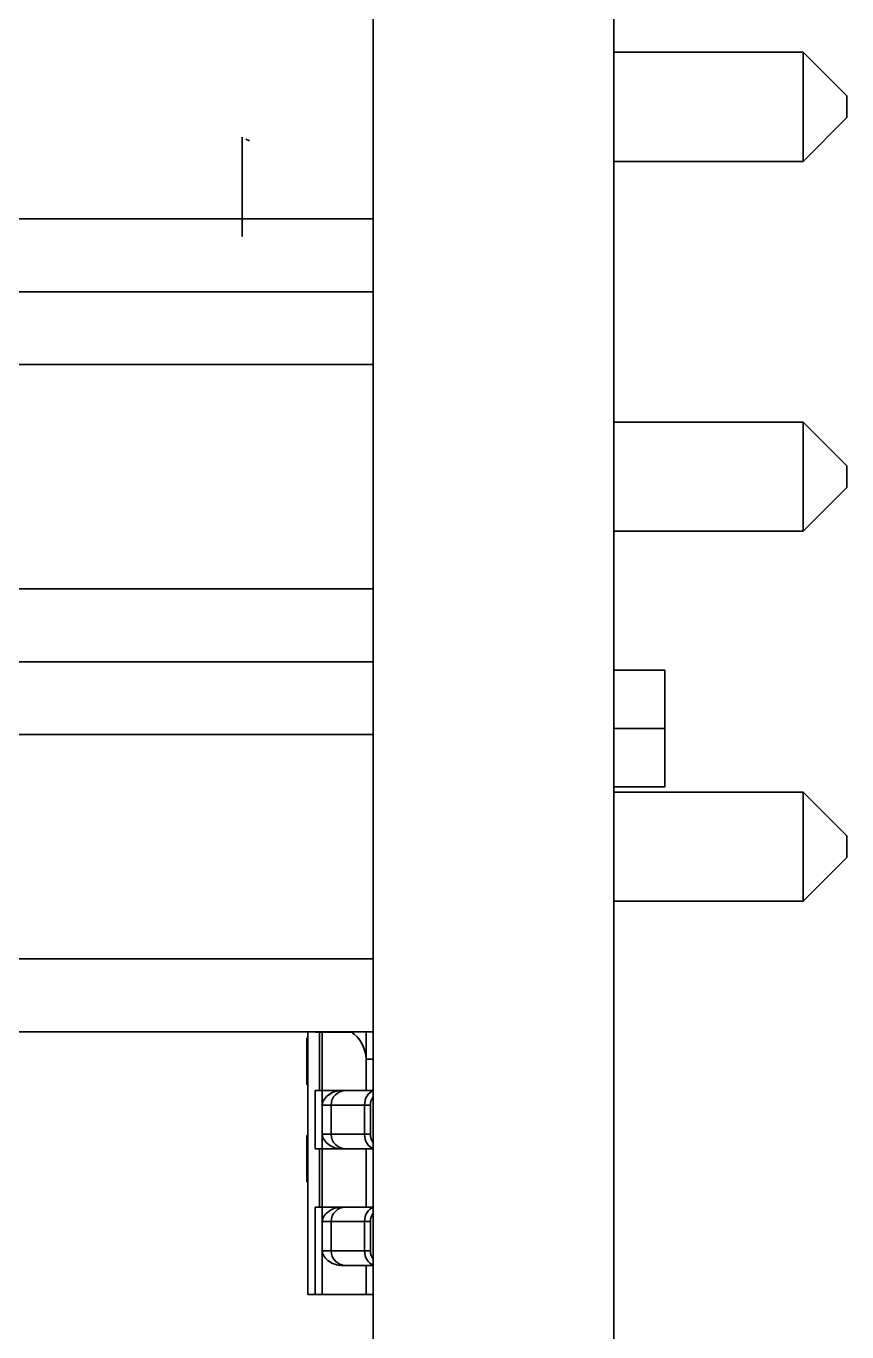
# Model space of a CAD drawing. Extents: x 146 to 1134, y 78 to 926.
# Drawn here: x 258.13 to 263.77, y 340.36 to 349.32 of the extents above; entities that cross this region are included whole.
import ezdxf

# ---------------------------------------------------------------- set-up
doc = ezdxf.new("R2010")
doc.units = 0

msp = doc.modelspace()

# ---------------------------------------------------------------- linework, layer by layer
at = {"color": 7, "lineweight": 35}
for p, q in [((260.5164, 356.1832), (260.5164, 323.4172)), ((260.5164, 356.1832), (260.5164, 323.4172)), ((262.1664, 323.4172), (262.1664, 356.1832)), ((262.1664, 356.1832), (262.1664, 323.4172))]:
    msp.add_line(p, q, dxfattribs=at)
at = {"color": 7, "lineweight": 35, "ltscale": 0.0385}
for p, q in [((260.5164, 349.5372), (260.5164, 347.9972)), ((260.5164, 347.9972), (260.5164, 349.5372)), ((260.5164, 346.9972), (260.5164, 345.4572)), ((260.5164, 345.4572), (260.5164, 346.9972))]:
    msp.add_line(p, q, dxfattribs=at)
at = {"color": 7, "lineweight": 35, "ltscale": 0.0325}
for p, q in [((263.4664, 349.1422), (262.1664, 349.1422)), ((262.1664, 349.1422), (263.4664, 349.1422)), ((262.1664, 349.1422), (263.4664, 349.1422)), ((262.1664, 349.1422), (263.4664, 349.1422)), ((263.4664, 349.1422), (262.1664, 349.1422)), ((263.4664, 348.3922), (262.1664, 348.3922)), ((262.1664, 348.3922), (263.4664, 348.3922)), ((263.4664, 346.6022), (262.1664, 346.6022)), ((262.1664, 346.6022), (263.4664, 346.6022)), ((262.1664, 346.6022), (263.4664, 346.6022)), ((262.1664, 346.6022), (263.4664, 346.6022)), ((263.4664, 346.6022), (262.1664, 346.6022)), ((263.4664, 345.8522), (262.1664, 345.8522)), ((262.1664, 345.8522), (263.4664, 345.8522)), ((263.4664, 344.0622), (262.1664, 344.0622)), ((262.1664, 344.0622), (263.4664, 344.0622)), ((262.1664, 344.0622), (263.4664, 344.0622)), ((262.1664, 344.0622), (263.4664, 344.0622)), ((263.4664, 344.0622), (262.1664, 344.0622)), ((263.4664, 343.3122), (262.1664, 343.3122)), ((262.1664, 343.3122), (263.4664, 343.3122))]:
    msp.add_line(p, q, dxfattribs=at)
at = {"color": 7, "lineweight": 35, "ltscale": 0.01875}
for p, q in [((263.4664, 348.3922), (263.4664, 349.1422)), ((263.4664, 348.3922), (263.4664, 349.1422)), ((263.4664, 345.8522), (263.4664, 346.6022)), ((263.4664, 345.8522), (263.4664, 346.6022)), ((263.4664, 343.3122), (263.4664, 344.0622)), ((263.4664, 343.3122), (263.4664, 344.0622))]:
    msp.add_line(p, q, dxfattribs=at)
at = {"color": 7, "lineweight": 35, "ltscale": 0.010607}
for p, q in [((263.4664, 349.1422), (263.7664, 348.8422)), ((263.7664, 348.8422), (263.4664, 349.1422)), ((263.4664, 348.3922), (263.7664, 348.6922)), ((263.7664, 348.6922), (263.4664, 348.3922)), ((263.4664, 346.6022), (263.7664, 346.3022)), ((263.7664, 346.3022), (263.4664, 346.6022)), ((263.4664, 345.8522), (263.7664, 346.1522)), ((263.7664, 346.1522), (263.4664, 345.8522)), ((263.4664, 344.0622), (263.7664, 343.7622)), ((263.7664, 343.7622), (263.4664, 344.0622)), ((263.4664, 343.3122), (263.7664, 343.6122)), ((263.7664, 343.6122), (263.4664, 343.3122))]:
    msp.add_line(p, q, dxfattribs=at)
at = {"color": 7, "lineweight": 35, "ltscale": 0.00375}
for p, q in [((263.7664, 348.8422), (263.7664, 348.6922)), ((263.7664, 348.8422), (263.7664, 348.6922)), ((263.7664, 343.7622), (263.7664, 343.6122)), ((263.7664, 343.7622), (263.7664, 343.6122))]:
    msp.add_line(p, q, dxfattribs=at)
at = {"color": 7, "lineweight": 35, "ltscale": 0.017001}
msp.add_line((259.6165, 347.8771), (259.6165, 348.5572), dxfattribs=at)
at = {"color": 7, "lineweight": 35, "ltscale": 0.000718221}
msp.add_line((259.6664, 348.5322), (259.6407, 348.545), dxfattribs=at)
at = {"color": 7, "lineweight": 35, "ltscale": 0.0625}
for p, q in [((260.5164, 347.9972), (258.0164, 347.9972)), ((260.5164, 347.9972), (258.0164, 347.9972)), ((258.0164, 347.4972), (260.5164, 347.4972)), ((260.5164, 347.4972), (258.0164, 347.4972)), ((260.5164, 347.4972), (258.0164, 347.4972)), ((260.5164, 347.4972), (258.0164, 347.4972)), ((258.0164, 346.9972), (260.5164, 346.9972)), ((258.0164, 346.9972), (260.5164, 346.9972)), ((260.5164, 345.4572), (258.0164, 345.4572)), ((260.5164, 345.4572), (258.0164, 345.4572)), ((258.0164, 344.9572), (260.5164, 344.9572)), ((260.5164, 344.9572), (258.0164, 344.9572)), ((260.5164, 344.9572), (258.0164, 344.9572)), ((260.5164, 344.9572), (258.0164, 344.9572)), ((258.0164, 344.4572), (260.5164, 344.4572)), ((258.0164, 344.4572), (260.5164, 344.4572)), ((260.5164, 342.9172), (258.0164, 342.9172)), ((260.5164, 342.9172), (258.0164, 342.9172)), ((258.0164, 342.4172), (260.5164, 342.4172)), ((260.5164, 342.4172), (258.0164, 342.4172))]:
    msp.add_line(p, q, dxfattribs=at)
at = {"color": 7, "lineweight": 35, "ltscale": 0.0125}
for p, q in [((260.5164, 347.4972), (260.5164, 347.9972)), ((260.5164, 346.9972), (260.5164, 347.4972)), ((260.5164, 344.9572), (260.5164, 345.4572)), ((260.5164, 344.4572), (260.5164, 344.9572)), ((260.5164, 342.4172), (260.5164, 342.9172))]:
    msp.add_line(p, q, dxfattribs=at)
at = {"color": 7, "lineweight": 35, "ltscale": 0.004783}
for p, q in [((260.5164, 347.8058), (260.5164, 347.9972)), ((260.5164, 345.2658), (260.5164, 345.4572))]:
    msp.add_line(p, q, dxfattribs=at)
at = {"color": 7, "lineweight": 35, "ltscale": 0.004056}
for p, q in [((260.5164, 347.6436), (260.5164, 347.8058)), ((260.5164, 345.1036), (260.5164, 345.2658)), ((260.5164, 344.6485), (260.5164, 344.8107))]:
    msp.add_line(p, q, dxfattribs=at)
at = {"color": 7, "lineweight": 35, "ltscale": 0.00271}
for p, q in [((260.5164, 347.5352), (260.5164, 347.6436)), ((260.5164, 347.3507), (260.5164, 347.4591)), ((260.5164, 344.8107), (260.5164, 344.9191)), ((260.5164, 342.4552), (260.5164, 342.5636))]:
    msp.add_line(p, q, dxfattribs=at)
at = {"color": 7, "lineweight": 35, "ltscale": 0.000951385}
for p, q in [((260.5164, 347.4972), (260.5164, 347.5352)), ((260.5164, 347.4591), (260.5164, 347.4972)), ((260.5164, 342.4172), (260.5164, 342.4552))]:
    msp.add_line(p, q, dxfattribs=at)
at = {"color": 7, "lineweight": 35, "ltscale": 0.004055}
for p, q in [((260.5164, 347.1885), (260.5164, 347.3507)), ((260.5164, 342.5636), (260.5164, 342.7258))]:
    msp.add_line(p, q, dxfattribs=at)
at = {"color": 7, "lineweight": 35, "ltscale": 0.004784}
for p, q in [((260.5164, 346.9972), (260.5164, 347.1885)), ((260.5164, 344.4572), (260.5164, 344.6485)), ((260.5164, 342.7258), (260.5164, 342.9172))]:
    msp.add_line(p, q, dxfattribs=at)
at = {"color": 7, "lineweight": 35, "ltscale": 0.003751}
msp.add_line((263.7664, 346.3022), (263.7664, 346.1522), dxfattribs=at)
msp.add_line((263.7664, 346.3022), (263.7664, 346.1522), dxfattribs=at)
at = {"color": 7, "lineweight": 35, "ltscale": 0.002709}
msp.add_line((260.5164, 344.9952), (260.5164, 345.1036), dxfattribs=at)
at = {"color": 7, "lineweight": 35, "ltscale": 0.000952148}
msp.add_line((260.5164, 344.9572), (260.5164, 344.9952), dxfattribs=at)
at = {"color": 7, "lineweight": 35, "ltscale": 0.000950623}
msp.add_line((260.5164, 344.9191), (260.5164, 344.9572), dxfattribs=at)
at = {"color": 7, "lineweight": 35, "ltscale": 0.00875}
for p, q in [((262.5164, 344.8992), (262.1664, 344.8992)), ((262.5164, 344.8992), (262.1664, 344.8992)), ((262.1664, 344.4992), (262.5164, 344.4992)), ((262.5164, 344.0992), (262.1664, 344.0992))]:
    msp.add_line(p, q, dxfattribs=at)
at = {"color": 7, "lineweight": 35, "ltscale": 0.01}
for p, q in [((262.5164, 344.4992), (262.5164, 344.8992)), ((262.5164, 344.0992), (262.5164, 344.4992)), ((260.1465, 342.0132), (260.1465, 342.4132)), ((260.1465, 342.0132), (260.1465, 342.4132)), ((260.1664, 342.4132), (260.1664, 342.0132)), ((260.1664, 342.4132), (260.1664, 342.0132)), ((260.1465, 341.2132), (260.1465, 341.6132)), ((260.1465, 341.2132), (260.1465, 341.6132)), ((260.1664, 341.6132), (260.1664, 341.2132)), ((260.1664, 341.6132), (260.1664, 341.2132)), ((260.1165, 340.8132), (260.1165, 341.2132))]:
    msp.add_line(p, q, dxfattribs=at)
at = {"color": 7, "lineweight": 35, "ltscale": 0.000761414}
msp.add_line((262.5164, 344.8992), (262.5164, 344.8687), dxfattribs=at)
at = {"color": 7, "lineweight": 35, "ltscale": 0.002168}
for p, q in [((262.5164, 344.8687), (262.5164, 344.782)), ((262.5164, 344.2163), (262.5164, 344.1296))]:
    msp.add_line(p, q, dxfattribs=at)
at = {"color": 7, "lineweight": 35, "ltscale": 0.003244}
for p, q in [((262.5164, 344.782), (262.5164, 344.6523)), ((262.5164, 344.3461), (262.5164, 344.2163))]:
    msp.add_line(p, q, dxfattribs=at)
at = {"color": 7, "lineweight": 35, "ltscale": 0.003827}
for p, q in [((262.5164, 344.6523), (262.5164, 344.4992)), ((262.5164, 344.4992), (262.5164, 344.3461))]:
    msp.add_line(p, q, dxfattribs=at)
at = {"color": 7, "lineweight": 35, "ltscale": 0.008749}
msp.add_line((262.1665, 344.4992), (262.5164, 344.4992), dxfattribs=at)
at = {"color": 7, "lineweight": 35, "ltscale": 0.038499}
for p, q in [((260.5164, 344.4572), (260.5164, 342.9172)), ((260.5164, 342.9172), (260.5164, 344.4572))]:
    msp.add_line(p, q, dxfattribs=at)
at = {"color": 7, "lineweight": 35, "ltscale": 0.000760651}
msp.add_line((262.5164, 344.1296), (262.5164, 344.0992), dxfattribs=at)
at = {"color": 7, "lineweight": 35, "ltscale": 2.59399e-05}
msp.add_line((260.0614, 342.3724), (260.0614, 342.3734), dxfattribs=at)
at = {"color": 7, "lineweight": 35, "ltscale": 0.003984}
msp.add_line((260.0614, 342.2141), (260.0614, 342.3734), dxfattribs=at)
at = {"color": 7, "lineweight": 35, "ltscale": 0.000125122}
for p, q in [((260.0614, 342.3734), (260.0664, 342.3734)), ((260.0664, 342.3734), (260.0614, 342.3734)), ((260.0664, 342.3111), (260.0614, 342.3111)), ((260.0664, 342.2159), (260.0614, 342.2159)), ((260.0664, 342.2133), (260.0614, 342.2133)), ((260.0614, 342.2133), (260.0664, 342.2133)), ((260.0664, 342.2122), (260.0614, 342.2122)), ((260.0664, 342.1163), (260.0614, 342.1163)), ((260.0664, 342.1029), (260.0614, 342.1029)), ((260.0614, 342.1029), (260.0664, 342.1029)), ((260.0664, 342.054), (260.0614, 342.054)), ((260.0614, 342.054), (260.0664, 342.054)), ((260.0614, 341.7049), (260.0664, 341.7049)), ((260.0664, 341.7049), (260.0614, 341.7049)), ((260.0664, 341.6971), (260.0614, 341.6971)), ((260.0614, 341.6971), (260.0664, 341.6971)), ((260.0664, 341.6425), (260.0614, 341.6425)), ((260.0664, 341.6347), (260.0614, 341.6347)), ((260.0664, 341.588), (260.0614, 341.588)), ((260.0664, 341.5802), (260.0614, 341.5802)), ((260.0664, 341.5708), (260.0614, 341.5708)), ((260.0664, 341.5502), (260.0614, 341.5502)), ((260.0614, 341.5502), (260.0664, 341.5502)), ((260.0664, 341.5494), (260.0614, 341.5494)), ((260.0664, 341.5485), (260.0614, 341.5485)), ((260.0664, 341.5484), (260.0614, 341.5484)), ((260.0664, 341.4711), (260.0614, 341.4711)), ((260.0664, 341.4477), (260.0614, 341.4477)), ((260.0664, 341.4088), (260.0614, 341.4088)), ((260.0614, 341.4088), (260.0664, 341.4088)), ((260.0664, 341.3854), (260.0614, 341.3854)), ((260.0614, 341.3854), (260.0664, 341.3854))]:
    msp.add_line(p, q, dxfattribs=at)
at = {"color": 7, "lineweight": 35, "ltscale": 0.004002}
for p, q in [((260.0614, 342.3734), (260.0614, 342.2133)), ((260.0664, 342.2133), (260.0664, 342.3734)), ((260.0614, 342.054), (260.0614, 342.2141))]:
    msp.add_line(p, q, dxfattribs=at)
at = {"color": 7, "lineweight": 35, "ltscale": 0.000100708}
msp.add_line((260.0614, 342.3683), (260.0614, 342.3724), dxfattribs=at)
at = {"color": 7, "lineweight": 35, "ltscale": 0.003268}
msp.add_line((260.0614, 342.2376), (260.0614, 342.3683), dxfattribs=at)
at = {"color": 7, "lineweight": 35, "ltscale": 0.0451}
for p, q in [((260.0664, 340.6132), (260.0664, 342.4171)), ((260.0664, 342.4171), (260.0664, 340.6132))]:
    msp.add_line(p, q, dxfattribs=at)
at = {"color": 7, "lineweight": 35, "ltscale": 0.001093}
msp.add_line((260.0664, 342.3734), (260.0664, 342.4171), dxfattribs=at)
at = {"color": 7, "lineweight": 35, "ltscale": 0.00125}
for p, q in [((260.1165, 342.4132), (260.1664, 342.4132)), ((260.5164, 342.2292), (260.4664, 342.2292)), ((260.4664, 342.2292), (260.5164, 342.2292)), ((260.1664, 342.0132), (260.1165, 342.0132)), ((260.5164, 342.0132), (260.4664, 342.0132)), ((260.4664, 342.0132), (260.5164, 342.0132)), ((260.4664, 342.0132), (260.5164, 342.0132)), ((260.5164, 342.0132), (260.4664, 342.0132)), ((260.4664, 342.0132), (260.5164, 342.0132)), ((260.5164, 342.0132), (260.4664, 342.0132)), ((260.4665, 342.0132), (260.5164, 342.0132)), ((260.1165, 341.6132), (260.1664, 341.6132)), ((260.1664, 341.2132), (260.1165, 341.2132)), ((260.5164, 341.2132), (260.4664, 341.2132)), ((260.4664, 341.2132), (260.5164, 341.2132)), ((260.5164, 341.2132), (260.4664, 341.2132)), ((260.4664, 341.2132), (260.5164, 341.2132)), ((260.4664, 341.2132), (260.5164, 341.2132)), ((260.5164, 341.2132), (260.4664, 341.2132)), ((260.4665, 341.2132), (260.5164, 341.2132)), ((260.0664, 340.6132), (260.1165, 340.6132)), ((260.0664, 340.6132), (260.1165, 340.6132)), ((260.1165, 340.6132), (260.1664, 340.6132)), ((260.4664, 340.6132), (260.5164, 340.6132))]:
    msp.add_line(p, q, dxfattribs=at)
at = {"color": 7, "lineweight": 35, "ltscale": 0.001475}
for p, q in [((260.1664, 342.3542), (260.1664, 342.4132)), ((260.1664, 341.2132), (260.1664, 341.2722)), ((260.4664, 341.2132), (260.4664, 341.2722))]:
    msp.add_line(p, q, dxfattribs=at)
at = {"color": 7, "lineweight": 35, "ltscale": 0.005}
for p, q in [((260.1664, 342.2132), (260.1664, 342.4132)), ((260.1664, 342.0132), (260.1664, 342.2132)), ((260.4664, 342.2132), (260.4664, 342.0132)), ((260.1664, 341.9132), (260.1664, 341.7132)), ((260.1664, 341.7132), (260.1664, 341.9132)), ((260.227, 341.9132), (260.227, 341.7132)), ((260.227, 341.9132), (260.227, 341.7132)), ((260.4564, 341.7132), (260.4564, 341.9132)), ((260.4564, 341.7132), (260.4564, 341.9132)), ((260.4964, 341.7132), (260.4964, 341.9132)), ((260.4964, 341.9132), (260.4964, 341.7132)), ((260.1664, 341.4132), (260.1664, 341.6132)), ((260.4664, 341.6132), (260.4664, 341.4132)), ((260.1664, 341.2132), (260.1664, 341.4132)), ((260.4664, 341.4132), (260.4664, 341.2132)), ((260.1664, 341.1132), (260.1664, 340.9132)), ((260.1664, 340.9132), (260.1664, 341.1132)), ((260.227, 341.1132), (260.227, 340.9132)), ((260.227, 341.1132), (260.227, 340.9132)), ((260.4564, 340.9132), (260.4564, 341.1132)), ((260.4564, 340.9132), (260.4564, 341.1132)), ((260.4964, 340.9132), (260.4964, 341.1132)), ((260.4964, 341.1132), (260.4964, 340.9132)), ((260.1165, 340.8132), (260.1165, 340.6132)), ((260.4664, 340.8132), (260.4664, 340.6132)), ((260.4664, 340.8132), (260.4664, 340.6132)), ((260.5164, 340.8132), (260.5164, 340.6132))]:
    msp.add_line(p, q, dxfattribs=at)
at = {"color": 7, "lineweight": 35, "ltscale": 0.003999}
for p, q in [((260.3264, 342.4132), (260.1664, 342.4132)), ((260.1664, 341.6132), (260.3264, 341.6132)), ((260.3264, 341.6132), (260.1664, 341.6132))]:
    msp.add_line(p, q, dxfattribs=at)
at = {"color": 7, "lineweight": 35, "ltscale": 0.003526}
for p, q in [((260.1664, 342.2132), (260.1664, 342.3542)), ((260.1664, 342.0721), (260.1664, 342.2132)), ((260.4664, 342.0721), (260.4664, 342.2132)), ((260.1664, 341.4132), (260.1664, 341.5542)), ((260.4664, 341.4132), (260.4664, 341.5542)), ((260.1664, 341.2722), (260.1664, 341.4132)), ((260.4664, 341.2722), (260.4664, 341.4132))]:
    msp.add_line(p, q, dxfattribs=at)
at = {"color": 7, "lineweight": 35, "ltscale": 0.000829165}
msp.add_line((260.2637, 342.4171), (260.2966, 342.4132), dxfattribs=at)
at = {"color": 7, "lineweight": 35, "ltscale": 0.000810712}
msp.add_line((260.2644, 342.4171), (260.2966, 342.4132), dxfattribs=at)
at = {"color": 7, "lineweight": 35, "ltscale": 0.000743866}
for p, q in [((260.2966, 342.4132), (260.3264, 342.4132)), ((260.2966, 341.6132), (260.3264, 341.6132)), ((260.2966, 340.8132), (260.3264, 340.8132))]:
    msp.add_line(p, q, dxfattribs=at)
at = {"color": 7, "lineweight": 35, "ltscale": 0.000745392}
for p, q in [((260.2966, 342.4132), (260.3264, 342.4132)), ((260.2966, 342.0132), (260.3264, 342.0132)), ((260.3264, 342.0132), (260.2966, 342.0132)), ((260.2966, 341.6132), (260.3264, 341.6132)), ((260.2966, 341.6132), (260.3264, 341.6132)), ((260.2966, 341.2132), (260.3264, 341.2132)), ((260.3264, 341.2132), (260.2966, 341.2132)), ((260.2966, 340.8132), (260.3264, 340.8132)), ((260.2966, 340.8132), (260.3264, 340.8132))]:
    msp.add_line(p, q, dxfattribs=at)
at = {"color": 7, "lineweight": 35, "ltscale": 0.000698195}
msp.add_line((260.3264, 342.4132), (260.2988, 342.4171), dxfattribs=at)
at = {"color": 7, "lineweight": 35, "ltscale": 0.000691182}
msp.add_line((260.2991, 342.4171), (260.3264, 342.4132), dxfattribs=at)
at = {"color": 7, "lineweight": 35, "ltscale": 0.001089}
msp.add_line((260.3264, 342.4132), (260.37, 342.4132), dxfattribs=at)
at = {"color": 7, "lineweight": 35, "ltscale": 0.0047}
msp.add_line((260.4664, 342.2292), (260.4664, 342.4172), dxfattribs=at)
msp.add_line((260.4664, 342.2292), (260.4664, 342.4172), dxfattribs=at)
at = {"color": 7, "lineweight": 35, "ltscale": 0.004698}
msp.add_line((260.4664, 342.4171), (260.4664, 342.2292), dxfattribs=at)
at = {"color": 7, "lineweight": 35, "ltscale": 0.004699}
for p, q in [((260.5164, 342.2292), (260.5164, 342.4171)), ((260.5164, 342.4171), (260.5164, 342.2292))]:
    msp.add_line(p, q, dxfattribs=at)
at = {"color": 7, "lineweight": 35, "ltscale": 0.00238}
msp.add_line((260.0614, 342.2159), (260.0614, 342.3111), dxfattribs=at)
at = {"color": 7, "lineweight": 35, "ltscale": 0.002472}
msp.add_line((260.0614, 342.3111), (260.0614, 342.2122), dxfattribs=at)
at = {"color": 7, "lineweight": 35, "ltscale": 0.0006073}
msp.add_line((260.0614, 342.2133), (260.0614, 342.2376), dxfattribs=at)
at = {"color": 7, "lineweight": 35, "ltscale": 0.00249}
msp.add_line((260.0614, 342.1163), (260.0614, 342.2159), dxfattribs=at)
at = {"color": 7, "lineweight": 35, "ltscale": 0.000826263}
msp.add_line((260.0614, 342.1803), (260.0614, 342.2133), dxfattribs=at)
at = {"color": 7, "lineweight": 35, "ltscale": 0.00276}
for p, q in [((260.0614, 342.2133), (260.0614, 342.1029)), ((260.0664, 342.1029), (260.0664, 342.2133))]:
    msp.add_line(p, q, dxfattribs=at)
at = {"color": 7, "lineweight": 35, "ltscale": 0.002399}
msp.add_line((260.0614, 342.2122), (260.0614, 342.1163), dxfattribs=at)
at = {"color": 7, "lineweight": 35, "ltscale": 0.001421}
msp.add_line((260.0614, 342.1234), (260.0614, 342.1803), dxfattribs=at)
at = {"color": 7, "lineweight": 35, "ltscale": 0.000409698}
msp.add_line((260.4664, 342.2296), (260.4664, 342.2132), dxfattribs=at)
at = {"color": 7, "lineweight": 35, "ltscale": 0.000408936}
msp.add_line((260.4664, 342.2132), (260.4664, 342.2295), dxfattribs=at)
at = {"color": 7, "lineweight": 35, "ltscale": 0.005824}
msp.add_line((260.5164, 342.2292), (260.5164, 341.9962), dxfattribs=at)
at = {"color": 7, "lineweight": 35, "ltscale": 0.0054}
msp.add_line((260.5164, 342.0132), (260.5164, 342.2292), dxfattribs=at)
at = {"color": 7, "lineweight": 35, "ltscale": 0.000512695}
msp.add_line((260.0614, 342.1029), (260.0614, 342.1234), dxfattribs=at)
at = {"color": 7, "lineweight": 35, "ltscale": 0.000373077}
msp.add_line((260.0614, 342.088), (260.0614, 342.1029), dxfattribs=at)
at = {"color": 7, "lineweight": 35, "ltscale": 0.001224}
for p, q in [((260.0614, 342.1029), (260.0614, 342.054)), ((260.0664, 342.054), (260.0664, 342.1029))]:
    msp.add_line(p, q, dxfattribs=at)
at = {"color": 7, "lineweight": 35, "ltscale": 0.000275421}
msp.add_line((260.0614, 342.077), (260.0614, 342.088), dxfattribs=at)
at = {"color": 7, "lineweight": 35, "ltscale": 0.000531006}
msp.add_line((260.0614, 342.0557), (260.0614, 342.077), dxfattribs=at)
at = {"color": 7, "lineweight": 35, "ltscale": 0.001474}
for p, q in [((260.1664, 342.0132), (260.1664, 342.0721)), ((260.4664, 342.0132), (260.4664, 342.0721)), ((260.1664, 341.5542), (260.1664, 341.6132)), ((260.4664, 341.5542), (260.4664, 341.6132))]:
    msp.add_line(p, q, dxfattribs=at)
at = {"color": 7, "lineweight": 35, "ltscale": 4.42505e-05}
msp.add_line((260.0614, 342.054), (260.0614, 342.0557), dxfattribs=at)
at = {"color": 7, "lineweight": 35, "ltscale": 0.008727}
msp.add_line((260.0664, 341.7049), (260.0664, 342.054), dxfattribs=at)
at = {"color": 7, "lineweight": 35, "ltscale": 0.010001}
for p, q in [((260.1165, 342.0132), (260.1165, 341.6132)), ((260.1165, 342.0132), (260.1165, 341.6132)), ((260.1165, 341.6132), (260.1165, 342.0132)), ((260.1664, 342.0132), (260.1664, 341.6132))]:
    msp.add_line(p, q, dxfattribs=at)
at = {"color": 7, "lineweight": 35, "ltscale": 0.000365448}
for p, q in [((260.1311, 342.0132), (260.1165, 342.0132)), ((260.1165, 341.6132), (260.1311, 341.6132)), ((260.1311, 341.2132), (260.1165, 341.2132)), ((260.1311, 340.6132), (260.1165, 340.6132))]:
    msp.add_line(p, q, dxfattribs=at)
at = {"color": 7, "lineweight": 35, "ltscale": 0.000749969}
for p, q in [((260.1165, 342.0132), (260.1465, 342.0132)), ((260.1165, 341.2132), (260.1465, 341.2132))]:
    msp.add_line(p, q, dxfattribs=at)
at = {"color": 7, "lineweight": 35, "ltscale": 0.000884247}
for p, q in [((260.1664, 342.0132), (260.1311, 342.0132)), ((260.5018, 342.0132), (260.4664, 342.0132)), ((260.1311, 341.6132), (260.1664, 341.6132)), ((260.1664, 341.2132), (260.1311, 341.2132)), ((260.5018, 341.2132), (260.4664, 341.2132)), ((260.1664, 340.6132), (260.1311, 340.6132)), ((260.5018, 340.6132), (260.4664, 340.6132))]:
    msp.add_line(p, q, dxfattribs=at)
at = {"color": 7, "lineweight": 35, "ltscale": 0.000499725}
for p, q in [((260.1664, 342.0132), (260.1465, 342.0132)), ((260.1664, 341.2132), (260.1465, 341.2132))]:
    msp.add_line(p, q, dxfattribs=at)
at = {"color": 7, "lineweight": 35, "ltscale": 0.0075}
for p, q in [((260.1664, 342.0132), (260.4664, 342.0132)), ((260.4664, 342.0132), (260.1664, 342.0132)), ((260.4664, 342.0132), (260.1664, 342.0132)), ((260.1664, 342.0132), (260.4664, 342.0132)), ((260.1664, 342.0132), (260.4664, 342.0132)), ((260.1664, 341.2132), (260.4664, 341.2132)), ((260.4664, 341.2132), (260.1664, 341.2132)), ((260.4664, 341.2132), (260.1664, 341.2132)), ((260.1664, 341.2132), (260.4664, 341.2132)), ((260.1664, 341.2132), (260.4664, 341.2132)), ((260.1664, 340.6132), (260.1664, 340.9132)), ((260.4664, 340.6132), (260.1664, 340.6132)), ((260.4664, 340.6132), (260.1664, 340.6132))]:
    msp.add_line(p, q, dxfattribs=at)
at = {"color": 7, "lineweight": 35, "ltscale": 0.0025}
for p, q in [((260.1664, 341.9132), (260.1664, 342.0132)), ((260.1664, 341.6132), (260.1664, 341.7132)), ((260.1664, 341.1132), (260.1664, 341.2132))]:
    msp.add_line(p, q, dxfattribs=at)
at = {"color": 7, "lineweight": 35, "ltscale": 0.004245}
for p, q in [((260.4664, 342.0132), (260.2966, 342.0132)), ((260.4664, 341.2132), (260.2966, 341.2132))]:
    msp.add_line(p, q, dxfattribs=at)
at = {"color": 7, "lineweight": 35, "ltscale": 0.001557}
for p, q in [((260.3264, 342.0132), (260.3887, 342.0132)), ((260.3264, 341.6132), (260.3887, 341.6132)), ((260.3264, 341.2132), (260.3887, 341.2132)), ((260.3264, 340.8132), (260.3887, 340.8132))]:
    msp.add_line(p, q, dxfattribs=at)
at = {"color": 7, "lineweight": 35, "ltscale": 0.00475}
for p, q in [((260.5164, 342.0132), (260.3264, 342.0132)), ((260.3264, 341.6132), (260.5164, 341.6132)), ((260.5164, 341.2132), (260.3264, 341.2132)), ((260.3264, 340.8132), (260.5164, 340.8132))]:
    msp.add_line(p, q, dxfattribs=at)
at = {"color": 7, "lineweight": 35, "ltscale": 0.003193}
for p, q in [((260.3887, 342.0132), (260.5164, 342.0132)), ((260.3887, 341.6132), (260.5164, 341.6132)), ((260.3887, 341.2132), (260.5164, 341.2132)), ((260.3887, 340.8132), (260.5164, 340.8132))]:
    msp.add_line(p, q, dxfattribs=at)
at = {"color": 7, "lineweight": 35, "ltscale": 0.000366211}
for p, q in [((260.5164, 342.0132), (260.5018, 342.0132)), ((260.5164, 341.2132), (260.5018, 341.2132)), ((260.5164, 340.6132), (260.5018, 340.6132))]:
    msp.add_line(p, q, dxfattribs=at)
at = {"color": 7, "lineweight": 35, "ltscale": 0.000424194}
for p, q in [((260.5164, 341.9962), (260.5164, 342.0132)), ((260.5164, 341.9962), (260.5164, 342.0132)), ((260.5164, 341.9962), (260.5164, 342.0132)), ((260.5164, 341.6132), (260.5164, 341.6301)), ((260.5164, 341.6132), (260.5164, 341.6301)), ((260.5164, 341.6132), (260.5164, 341.6301))]:
    msp.add_line(p, q, dxfattribs=at)
at = {"color": 7, "lineweight": 35, "ltscale": 5.87463e-05}
for p, q in [((260.5164, 342.0108), (260.5164, 342.0132)), ((260.5164, 342.0108), (260.5164, 342.0132)), ((260.5164, 341.6132), (260.5164, 341.6155)), ((260.5164, 341.6132), (260.5164, 341.6155)), ((260.5164, 341.2108), (260.5164, 341.2132)), ((260.5164, 341.2108), (260.5164, 341.2132)), ((260.5164, 340.8132), (260.5164, 340.8155)), ((260.5164, 340.8132), (260.5164, 340.8155))]:
    msp.add_line(p, q, dxfattribs=at)
at = {"color": 7, "lineweight": 35, "ltscale": 0.000214386}
for p, q in [((260.5164, 342.0023), (260.5164, 342.0108)), ((260.5164, 341.6155), (260.5164, 341.6241)), ((260.5164, 340.8155), (260.5164, 340.8241))]:
    msp.add_line(p, q, dxfattribs=at)
at = {"color": 7, "lineweight": 35, "ltscale": 0.000515747}
for p, q in [((260.5164, 341.9902), (260.5164, 342.0108)), ((260.5164, 341.6155), (260.5164, 341.6361))]:
    msp.add_line(p, q, dxfattribs=at)
at = {"color": 7, "lineweight": 35, "ltscale": 0.000301361}
for p, q in [((260.5164, 341.9902), (260.5164, 342.0023)), ((260.5164, 341.6241), (260.5164, 341.6361)), ((260.5164, 341.1902), (260.5164, 341.2023))]:
    msp.add_line(p, q, dxfattribs=at)
at = {"color": 7, "lineweight": 35, "ltscale": 0.000292206}
for p, q in [((260.5164, 341.9785), (260.5164, 341.9902)), ((260.5164, 341.6361), (260.5164, 341.6478)), ((260.5164, 341.1785), (260.5164, 341.1902))]:
    msp.add_line(p, q, dxfattribs=at)
at = {"color": 7, "lineweight": 35, "ltscale": 0.00042572}
for p, q in [((260.5164, 341.9732), (260.5164, 341.9902)), ((260.5164, 341.6361), (260.5164, 341.6532))]:
    msp.add_line(p, q, dxfattribs=at)
at = {"color": 7, "lineweight": 35, "ltscale": 0.001514}
for p, q in [((260.1664, 341.9132), (260.227, 341.9132)), ((260.1664, 341.9132), (260.227, 341.9132)), ((260.227, 341.7132), (260.1664, 341.7132)), ((260.227, 341.7132), (260.1664, 341.7132)), ((260.1664, 341.1132), (260.227, 341.1132)), ((260.1664, 341.1132), (260.227, 341.1132)), ((260.227, 340.9132), (260.1664, 340.9132)), ((260.227, 340.9132), (260.1664, 340.9132))]:
    msp.add_line(p, q, dxfattribs=at)
at = {"color": 7, "lineweight": 35, "ltscale": 0.005735}
for p, q in [((260.4564, 341.9132), (260.227, 341.9132)), ((260.227, 341.9132), (260.4564, 341.9132)), ((260.227, 341.7132), (260.4564, 341.7132)), ((260.4564, 341.7132), (260.227, 341.7132)), ((260.4564, 341.1132), (260.227, 341.1132)), ((260.227, 341.1132), (260.4564, 341.1132)), ((260.227, 340.9132), (260.4564, 340.9132)), ((260.4564, 340.9132), (260.227, 340.9132))]:
    msp.add_line(p, q, dxfattribs=at)
at = {"color": 7, "lineweight": 35, "ltscale": 0.001}
for p, q in [((260.4564, 341.9132), (260.4964, 341.9132)), ((260.4564, 341.9132), (260.4964, 341.9132)), ((260.4964, 341.7132), (260.4564, 341.7132)), ((260.4964, 341.7132), (260.4564, 341.7132)), ((260.4564, 341.1132), (260.4964, 341.1132)), ((260.4564, 341.1132), (260.4964, 341.1132)), ((260.4964, 340.9132), (260.4564, 340.9132)), ((260.4964, 340.9132), (260.4564, 340.9132))]:
    msp.add_line(p, q, dxfattribs=at)
at = {"color": 7, "lineweight": 35, "ltscale": 0.000133514}
for p, q in [((260.5164, 341.9732), (260.5164, 341.9785)), ((260.5164, 341.6478), (260.5164, 341.6532)), ((260.5164, 340.8478), (260.5164, 340.8532))]:
    msp.add_line(p, q, dxfattribs=at)
at = {"color": 7, "lineweight": 35, "ltscale": 0.008}
for p, q in [((260.5164, 341.6532), (260.5164, 341.9732)), ((260.5164, 341.9732), (260.5164, 341.6532))]:
    msp.add_line(p, q, dxfattribs=at)
at = {"color": 7, "lineweight": 35, "ltscale": 0.003887}
msp.add_line((260.0614, 341.5494), (260.0614, 341.7049), dxfattribs=at)
at = {"color": 7, "lineweight": 35, "ltscale": 0.001559}
for p, q in [((260.0614, 341.7049), (260.0614, 341.6425)), ((260.0614, 341.6347), (260.0614, 341.6971))]:
    msp.add_line(p, q, dxfattribs=at)
at = {"color": 7, "lineweight": 35, "ltscale": 0.003671}
for p, q in [((260.0614, 341.6971), (260.0614, 341.5502)), ((260.0664, 341.5502), (260.0664, 341.6971))]:
    msp.add_line(p, q, dxfattribs=at)
at = {"color": 7, "lineweight": 35, "ltscale": 0.000288391}
msp.add_line((260.0614, 341.6855), (260.0614, 341.6971), dxfattribs=at)
at = {"color": 7, "lineweight": 35, "ltscale": 0.001596}
msp.add_line((260.0614, 341.6217), (260.0614, 341.6855), dxfattribs=at)
at = {"color": 7, "lineweight": 35, "ltscale": 0.002353}
msp.add_line((260.0614, 341.6425), (260.0614, 341.5484), dxfattribs=at)
at = {"color": 7, "lineweight": 35, "ltscale": 0.002155}
msp.add_line((260.0614, 341.5485), (260.0614, 341.6347), dxfattribs=at)
at = {"color": 7, "lineweight": 35, "ltscale": 0.000857544}
msp.add_line((260.0614, 341.5874), (260.0614, 341.6217), dxfattribs=at)
at = {"color": 7, "lineweight": 35, "ltscale": 0.010424}
msp.add_line((260.5164, 341.2131), (260.5164, 341.6301), dxfattribs=at)
at = {"color": 7, "lineweight": 35, "ltscale": 0.00019455}
msp.add_line((260.0614, 341.588), (260.0614, 341.5802), dxfattribs=at)
at = {"color": 7, "lineweight": 35, "ltscale": 0.001075}
msp.add_line((260.0614, 341.545), (260.0614, 341.588), dxfattribs=at)
at = {"color": 7, "lineweight": 35, "ltscale": 0.00092926}
msp.add_line((260.0614, 341.5502), (260.0614, 341.5874), dxfattribs=at)
at = {"color": 7, "lineweight": 35, "ltscale": 0.000234985}
msp.add_line((260.0614, 341.5802), (260.0614, 341.5708), dxfattribs=at)
at = {"color": 7, "lineweight": 35, "ltscale": 0.002493}
msp.add_line((260.0614, 341.5708), (260.0614, 341.4711), dxfattribs=at)
at = {"color": 7, "lineweight": 35, "ltscale": 0.003537}
for p, q in [((260.0614, 341.5502), (260.0614, 341.4088)), ((260.0664, 341.4088), (260.0664, 341.5502))]:
    msp.add_line(p, q, dxfattribs=at)
at = {"color": 7, "lineweight": 35, "ltscale": 0.000726318}
msp.add_line((260.0614, 341.5212), (260.0614, 341.5502), dxfattribs=at)
at = {"color": 7, "lineweight": 35, "ltscale": 0.0041}
msp.add_line((260.0614, 341.3854), (260.0614, 341.5494), dxfattribs=at)
at = {"color": 7, "lineweight": 35, "ltscale": 0.001936}
msp.add_line((260.0614, 341.4711), (260.0614, 341.5485), dxfattribs=at)
at = {"color": 7, "lineweight": 35, "ltscale": 0.002517}
msp.add_line((260.0614, 341.5484), (260.0614, 341.4477), dxfattribs=at)
at = {"color": 7, "lineweight": 35, "ltscale": 0.002431}
msp.add_line((260.0614, 341.4477), (260.0614, 341.545), dxfattribs=at)
at = {"color": 7, "lineweight": 35, "ltscale": 0.001859}
msp.add_line((260.0614, 341.4468), (260.0614, 341.5212), dxfattribs=at)
at = {"color": 7, "lineweight": 35, "ltscale": 0.002274}
msp.add_line((260.0614, 341.4763), (260.0614, 341.3854), dxfattribs=at)
at = {"color": 7, "lineweight": 35, "ltscale": 0.001689}
msp.add_line((260.0614, 341.4088), (260.0614, 341.4763), dxfattribs=at)
at = {"color": 7, "lineweight": 35, "ltscale": 0.000901031}
msp.add_line((260.0614, 341.4108), (260.0614, 341.4468), dxfattribs=at)
at = {"color": 7, "lineweight": 35, "ltscale": 5.11169e-05}
msp.add_line((260.0614, 341.4088), (260.0614, 341.4108), dxfattribs=at)
at = {"color": 7, "lineweight": 35, "ltscale": 0.000479126}
msp.add_line((260.0614, 341.3865), (260.0614, 341.4057), dxfattribs=at)
at = {"color": 7, "lineweight": 35, "ltscale": 2.89917e-05}
msp.add_line((260.0614, 341.3854), (260.0614, 341.3865), dxfattribs=at)
at = {"color": 7, "lineweight": 35, "ltscale": 0.000584412}
msp.add_line((260.0664, 341.3854), (260.0664, 341.4088), dxfattribs=at)
at = {"color": 7, "lineweight": 35, "ltscale": 0.019305}
msp.add_line((260.0664, 340.6132), (260.0664, 341.3854), dxfattribs=at)
at = {"color": 7, "lineweight": 35, "ltscale": 0.015}
for p, q in [((260.1165, 341.2132), (260.1165, 340.6132)), ((260.1165, 341.2132), (260.1165, 340.6132)), ((260.1664, 341.2132), (260.1664, 340.6132))]:
    msp.add_line(p, q, dxfattribs=at)
at = {"color": 7, "lineweight": 35, "ltscale": 0.000423431}
for p, q in [((260.5164, 341.1962), (260.5164, 341.2132)), ((260.5164, 341.1962), (260.5164, 341.2132)), ((260.5164, 341.1962), (260.5164, 341.2132)), ((260.5164, 340.8132), (260.5164, 340.8301))]:
    msp.add_line(p, q, dxfattribs=at)
at = {"color": 7, "lineweight": 35, "ltscale": 0.000213623}
msp.add_line((260.5164, 341.2023), (260.5164, 341.2108), dxfattribs=at)
at = {"color": 7, "lineweight": 35, "ltscale": 0.000514984}
for p, q in [((260.5164, 341.1902), (260.5164, 341.2108)), ((260.5164, 340.8155), (260.5164, 340.8361))]:
    msp.add_line(p, q, dxfattribs=at)
at = {"color": 7, "lineweight": 35, "ltscale": 0.000426483}
for p, q in [((260.5164, 341.1732), (260.5164, 341.1902)), ((260.5164, 340.8361), (260.5164, 340.8532))]:
    msp.add_line(p, q, dxfattribs=at)
at = {"color": 7, "lineweight": 35, "ltscale": 0.000134277}
msp.add_line((260.5164, 341.1732), (260.5164, 341.1785), dxfattribs=at)
at = {"color": 7, "lineweight": 35, "ltscale": 0.007999}
for p, q in [((260.5164, 340.8532), (260.5164, 341.1732)), ((260.5164, 341.1732), (260.5164, 340.8532))]:
    msp.add_line(p, q, dxfattribs=at)
at = {"color": 7, "lineweight": 35, "ltscale": 0.000292969}
msp.add_line((260.5164, 340.8361), (260.5164, 340.8478), dxfattribs=at)
at = {"color": 7, "lineweight": 35, "ltscale": 0.000300598}
msp.add_line((260.5164, 340.8241), (260.5164, 340.8361), dxfattribs=at)
at = {"color": 7, "lineweight": 35, "ltscale": 0.005424}
msp.add_line((260.5164, 340.6132), (260.5164, 340.8301), dxfattribs=at)
msp.add_line((260.5164, 340.6132), (260.5164, 340.8301), dxfattribs=at)
at = {"color": 7, "lineweight": 35, "ltscale": 0.0189}
msp.add_line((260.5164, 339.8572), (260.5164, 340.6132), dxfattribs=at)
at = {"color": 7, "lineweight": 35}
for centre, radius, start, end in [((260.2365, 342.2258), 0.23, 0.82841, 56.39412), ((260.2365, 342.2258), 0.23, 0.82841, 56.39382), ((260.2365, 342.2258), 0.23, 0.82841, 56.3935), ((260.2365, 342.2258), 0.23, 0.82841, 56.39227), ((260.2365, 342.2258), 0.23, 0.82841, 56.39258), ((260.2365, 342.2258), 0.23, 0.82841, 56.39289), ((260.2596, 341.9029), 0.0942, 119.51364, 173.70017), ((260.2919, 341.873), 0.1377, 124.98484, 143.56592), ((260.2975, 341.8705), 0.1427, 90.35749, 126.37577), ((260.3006, 341.8613), 0.1524, 108.35349, 125.15081), ((260.3268, 341.9135), 0.0997, 90.19666, 180.19531), ((260.3268, 341.9135), 0.0997, 90.19666, 180.19531), ((260.2972, 341.8733), 0.1399, 90.23056, 108.56346), ((260.2403, 341.9102), 0.074, 143.02163, 177.72869), ((260.5964, 341.9132), 0.1, 143.1301, 180.00001), ((260.5939, 341.914), 0.0975, 142.63507, 180.49503), ((260.2596, 341.7235), 0.0943, 186.3328, 240.62601), ((260.2403, 341.7161), 0.0741, 182.28576, 217.05639), ((260.3268, 341.7128), 0.0997, 179.80469, 269.80334), ((260.3268, 341.7128), 0.0997, 179.80469, 269.80334), ((260.5939, 341.7123), 0.0975, 179.50497, 217.36493), ((260.5964, 341.7132), 0.1, 179.99999, 216.8699), ((260.2921, 341.7536), 0.1381, 216.52139, 235.08554), ((260.2975, 341.7557), 0.1426, 233.69523, 269.64691), ((260.3006, 341.7651), 0.1524, 234.9284, 251.72801), ((260.2972, 341.753), 0.1399, 251.52202, 269.77143), ((260.2596, 341.1029), 0.0942, 119.51364, 173.70017), ((260.2919, 341.073), 0.1377, 124.98484, 143.56592), ((260.2975, 341.0706), 0.1427, 90.35749, 126.37577), ((260.3006, 341.0613), 0.1524, 108.35349, 125.15081), ((260.3268, 341.1135), 0.0997, 90.19666, 180.19531), ((260.3268, 341.1135), 0.0997, 90.19666, 180.19531), ((260.2972, 341.0733), 0.1399, 90.23056, 108.56346), ((260.5939, 341.114), 0.0975, 142.63507, 180.49503), ((260.5964, 341.1132), 0.1, 143.1301, 180.00001), ((260.2403, 341.1102), 0.074, 143.02163, 177.72869), ((260.2596, 340.9235), 0.0943, 186.3328, 240.62601), ((260.2403, 340.9161), 0.0741, 182.28576, 217.05639), ((260.3268, 340.9128), 0.0997, 179.80469, 269.80334), ((260.3268, 340.9128), 0.0997, 179.80469, 269.80334), ((260.5939, 340.9123), 0.0975, 179.50497, 217.36493), ((260.5964, 340.9132), 0.1, 179.99999, 216.8699), ((260.2921, 340.9536), 0.1381, 216.52139, 235.08554), ((260.2975, 340.9557), 0.1426, 233.69523, 269.64691), ((260.3006, 340.9651), 0.1524, 234.9284, 251.72801), ((260.2972, 340.953), 0.1399, 251.52202, 269.77143)]:
    msp.add_arc(centre, radius, start, end, dxfattribs=at)
for centre, start_param, end_param in [((260.5329, 341.9132), 3.358544, 4.712389), ((260.5329, 341.9132), 3.358544, 4.712389), ((260.5329, 341.7132), 4.712389, 6.066234), ((260.5329, 341.7132), 4.712389, 6.066234), ((260.5329, 341.1132), 3.358544, 4.712389), ((260.5329, 341.1132), 3.358544, 4.712389), ((260.5329, 340.9132), 4.712389, 6.066234), ((260.5329, 340.9132), 4.712389, 6.066234)]:
    msp.add_ellipse(centre, major_axis=(0, -0.1), ratio=0.764665, start_param=start_param, end_param=end_param, dxfattribs=at)

doc.saveas('drawing.dxf')
